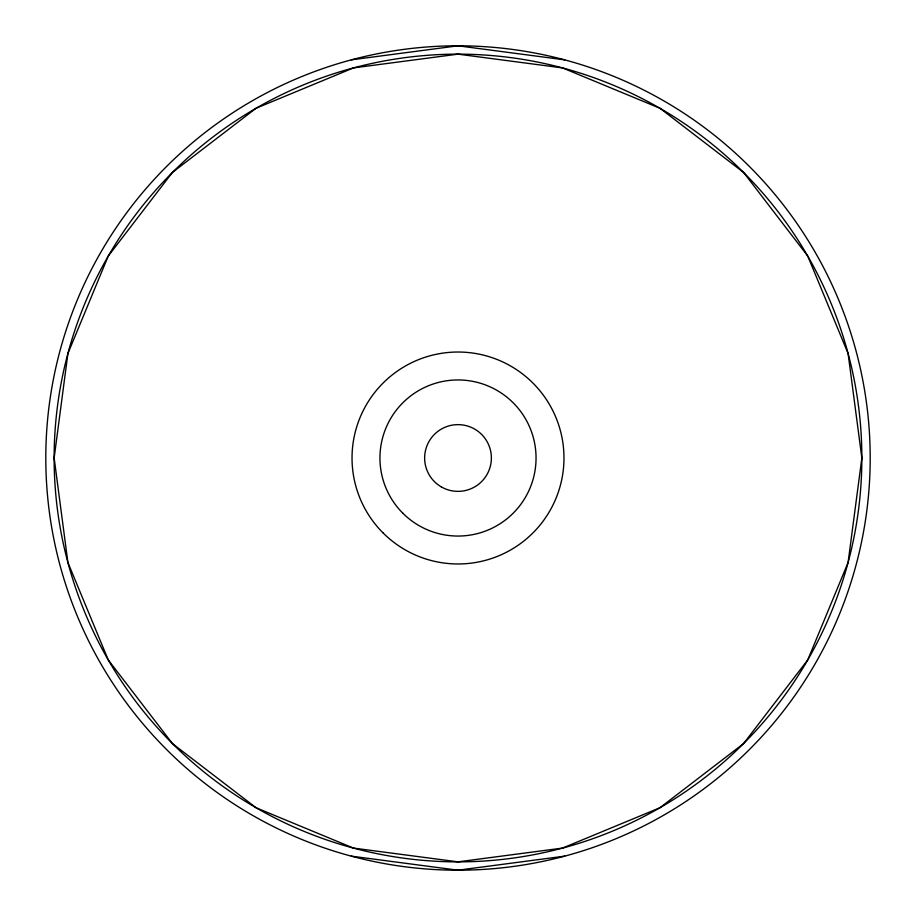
<?xml version="1.0" encoding="UTF-8"?>
<svg xmlns="http://www.w3.org/2000/svg" width="916" height="916" viewBox="0 0 916 916"><rect width="100%" height="100%" fill="white"/><g stroke="black" fill="none" stroke-linecap="round" stroke-linejoin="round"><path stroke-width="1.37" d="M351.32 59.849A412.2 412.2 0 0 1 856.151 564.68A412.2 412.2 0 0 1 166.529 749.471A412.2 412.2 0 0 1 351.32 59.849L458 45.8L564.68 59.849M564.68 856.151L458 870.2L351.32 856.151M67.91 353.473L54.147 458L67.91 562.527L108.248 659.932L172.426 743.574L256.068 807.752L353.473 848.09L458 861.853L562.527 848.09L659.932 807.752L743.574 743.574L807.752 659.932L848.09 562.527L861.853 458L848.09 353.473L807.752 256.068L743.574 172.426L659.932 108.248L562.527 67.91L458 54.147L353.473 67.91L256.068 108.248L172.426 172.426L108.248 256.068L67.91 353.473M172.426 743.574A403.853 403.853 0 0 0 848.09 562.527A403.853 403.853 0 0 0 353.473 67.91A403.853 403.853 0 0 0 172.426 743.574M383.071 532.929A105.97 105.97 0 0 0 560.363 485.423A105.97 105.97 0 0 0 430.577 355.637A105.97 105.97 0 0 0 383.071 532.929M402.811 513.189A78.043 78.043 0 0 0 533.387 478.198A78.043 78.043 0 0 0 437.802 382.613A78.043 78.043 0 0 0 402.811 513.189M441.317 486.9A33.377 33.377 0 0 0 491.377 458A33.377 33.377 0 0 0 441.317 429.1A33.377 33.377 0 0 0 441.317 486.9"/></g></svg>
